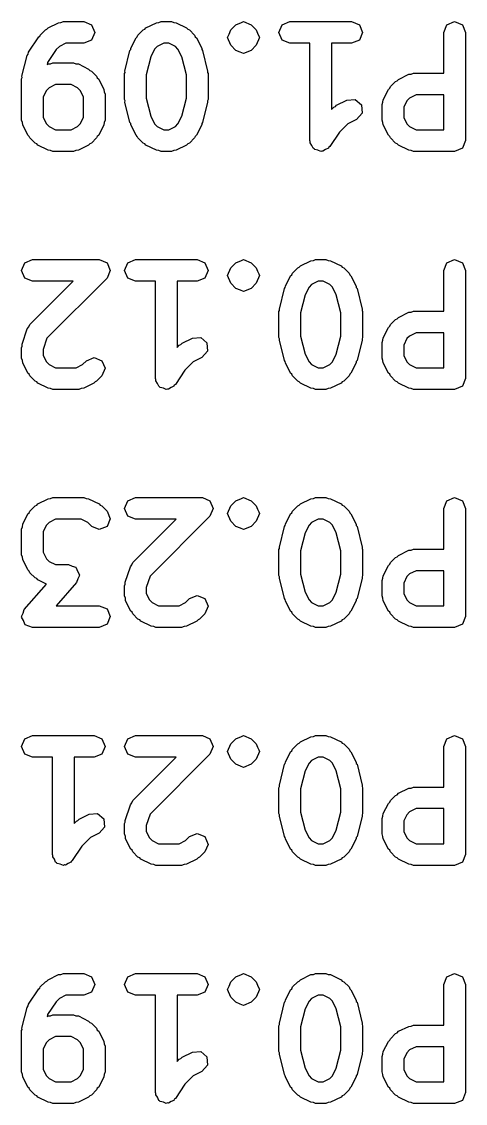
# Model space of a CAD drawing. Extents: x 120 to 170.1, y -126.3 to -91.1.
# Drawn here: x 152.215 to 154.267, y -102.232 to -97.233 of the extents above; entities that cross this region are included whole.
import ezdxf

# ---------------------------------------------------------------- set-up
doc = ezdxf.new("R2010")
doc.units = 0
doc.layers.add('BLACK', color=7, linetype='CONTINUOUS')

msp = doc.modelspace()

# ---------------------------------------------------------------- linework, layer by layer
at = {"layer": 'BLACK', "linetype": 'CONTINUOUS'}
for p, q in [((152.338, -97.2617), (152.385, -97.2378)), ((152.385, -97.2378), (152.397, -97.237)), ((152.397, -97.237), (152.408, -97.2326)), ((152.408, -97.2326), (152.503, -97.2326)), ((152.503, -97.2326), (152.538, -97.2472)), ((152.79, -97.2617), (152.838, -97.2378)), ((152.838, -97.2378), (152.849, -97.237)), ((152.849, -97.237), (152.86, -97.2326)), ((152.86, -97.2326), (152.908, -97.2326)), ((152.908, -97.2326), (152.919, -97.237)), ((152.919, -97.237), (152.93, -97.2378)), ((152.93, -97.2378), (152.978, -97.2617)), ((153.206, -97.2472), (153.231, -97.2369)), ((153.231, -97.2369), (153.241, -97.2326)), ((153.241, -97.2326), (153.241, -97.2326)), ((153.241, -97.2326), (153.277, -97.2472)), ((153.42, -97.2472), (153.455, -97.2326)), ((153.455, -97.2326), (153.741, -97.2326)), ((153.741, -97.2326), (153.777, -97.2472)), ((154.182, -97.2472), (154.217, -97.2326)), ((154.217, -97.2326), (154.253, -97.2472)), ((152.301, -97.2948), (152.325, -97.271)), ((152.325, -97.271), (152.332, -97.2679)), ((152.332, -97.2679), (152.338, -97.2617)), ((152.538, -97.2472), (152.553, -97.2826)), ((152.553, -97.2826), (152.538, -97.3179)), ((152.753, -97.2948), (152.777, -97.271)), ((152.777, -97.271), (152.785, -97.2679)), ((152.785, -97.2679), (152.79, -97.2617)), ((152.978, -97.2617), (152.983, -97.2679)), ((152.983, -97.2679), (152.991, -97.271)), ((152.991, -97.271), (153.015, -97.2948)), ((153.174, -97.2906), (153.182, -97.271)), ((153.182, -97.271), (153.206, -97.2472)), ((153.182, -97.271), (153.182, -97.271)), ((153.206, -97.2472), (153.206, -97.2472)), ((153.206, -97.2472), (153.206, -97.2472)), ((153.277, -97.2472), (153.3, -97.271)), ((153.3, -97.271), (153.306, -97.2855)), ((153.306, -97.2855), (153.313, -97.3024)), ((153.405, -97.2826), (153.42, -97.2472)), ((153.42, -97.3179), (153.405, -97.2826)), ((153.777, -97.2472), (153.791, -97.2826)), ((153.791, -97.2826), (153.777, -97.3179)), ((154.167, -97.2826), (154.182, -97.2472)), ((154.167, -97.4707), (154.167, -97.2826)), ((154.253, -97.2472), (154.267, -97.2826)), ((154.267, -97.2826), (154.267, -97.7826)), ((152.247, -97.3739), (152.295, -97.3024)), ((152.295, -97.3024), (152.299, -97.2996)), ((152.299, -97.2996), (152.301, -97.2948)), ((152.42, -97.3326), (152.39, -97.3475)), ((152.503, -97.3326), (152.42, -97.3326)), ((152.538, -97.3179), (152.503, -97.3326)), ((152.72, -97.3554), (152.744, -97.3078)), ((152.744, -97.3078), (152.75, -97.3024)), ((152.75, -97.3024), (152.753, -97.2948)), ((152.872, -97.3326), (152.842, -97.3475)), ((152.896, -97.3326), (152.872, -97.3326)), ((152.926, -97.3475), (152.896, -97.3326)), ((153.015, -97.2948), (153.018, -97.3024)), ((153.018, -97.3024), (153.024, -97.3078)), ((153.024, -97.3078), (153.048, -97.3554)), ((153.167, -97.3064), (153.169, -97.3024)), ((153.182, -97.3417), (153.167, -97.3064)), ((153.169, -97.3024), (153.174, -97.2906)), ((153.315, -97.3064), (153.3, -97.3417)), ((153.313, -97.3024), (153.315, -97.3064)), ((153.455, -97.3326), (153.42, -97.3179)), ((153.548, -97.3326), (153.455, -97.3326)), ((153.548, -97.7826), (153.548, -97.3326)), ((153.741, -97.3326), (153.648, -97.3326)), ((153.648, -97.3326), (153.648, -97.638)), ((153.777, -97.3179), (153.741, -97.3326)), ((152.24, -97.3895), (152.245, -97.3825)), ((152.245, -97.3825), (152.247, -97.3739)), ((152.375, -97.362), (152.335, -97.4221)), ((152.39, -97.3475), (152.375, -97.362)), ((152.693, -97.4609), (152.716, -97.3657)), ((152.716, -97.3657), (152.72, -97.3611)), ((152.72, -97.3611), (152.72, -97.3554)), ((152.83, -97.3598), (152.812, -97.3953)), ((152.842, -97.3475), (152.83, -97.3598)), ((152.938, -97.3598), (152.926, -97.3475)), ((152.956, -97.3953), (152.938, -97.3598)), ((153.048, -97.3554), (153.048, -97.3611)), ((153.048, -97.3611), (153.052, -97.3657)), ((153.052, -97.3657), (153.075, -97.4609)), ((153.206, -97.3655), (153.182, -97.3417)), ((153.226, -97.3739), (153.206, -97.3655)), ((153.241, -97.3802), (153.226, -97.3739)), ((153.277, -97.3655), (153.241, -97.3802)), ((153.241, -97.3802), (153.241, -97.3802)), ((153.241, -97.3802), (153.241, -97.3802)), ((153.3, -97.3417), (153.277, -97.3655)), ((153.277, -97.3655), (153.277, -97.3655)), ((153.3, -97.3417), (153.3, -97.3417)), ((152.216, -97.4847), (152.24, -97.3895)), ((152.335, -97.4221), (152.333, -97.4307)), ((152.333, -97.4307), (152.338, -97.4283)), ((152.338, -97.4283), (152.349, -97.4275)), ((152.349, -97.4275), (152.36, -97.423)), ((152.36, -97.423), (152.455, -97.423)), ((152.455, -97.423), (152.466, -97.4275)), ((152.466, -97.4275), (152.478, -97.4283)), ((152.478, -97.4283), (152.525, -97.4521)), ((152.812, -97.3953), (152.791, -97.4792)), ((152.977, -97.4792), (152.956, -97.3953)), ((152.217, -97.491), (152.216, -97.4847)), ((152.525, -97.4521), (152.531, -97.4583)), ((152.531, -97.4583), (152.538, -97.4615)), ((152.538, -97.4615), (152.562, -97.4853)), ((152.562, -97.4853), (152.565, -97.4929)), ((152.691, -97.473), (152.694, -97.4672)), ((152.691, -97.5921), (152.691, -97.473)), ((152.694, -97.4672), (152.693, -97.4609)), ((152.791, -97.4792), (152.791, -97.5859)), ((152.977, -97.5859), (152.977, -97.4792)), ((153.075, -97.4609), (153.074, -97.4672)), ((153.074, -97.4672), (153.077, -97.473)), ((153.077, -97.473), (153.077, -97.5921)), ((153.957, -97.4997), (154.005, -97.4759)), ((154.005, -97.4759), (154.016, -97.4751)), ((154.016, -97.4751), (154.027, -97.4707)), ((154.027, -97.4707), (154.167, -97.4707)), ((152.215, -97.4968), (152.217, -97.491)), ((152.215, -97.6873), (152.215, -97.4968)), ((152.342, -97.5379), (152.33, -97.5503)), ((152.372, -97.523), (152.342, -97.5379)), ((152.444, -97.523), (152.372, -97.523)), ((152.473, -97.5379), (152.444, -97.523)), ((152.486, -97.5503), (152.473, -97.5379)), ((152.565, -97.4929), (152.572, -97.4983)), ((152.572, -97.4983), (152.595, -97.5459)), ((153.917, -97.5405), (153.92, -97.5329)), ((153.92, -97.5329), (153.944, -97.5091)), ((153.944, -97.5091), (153.951, -97.506)), ((153.951, -97.506), (153.957, -97.4997)), ((152.33, -97.5503), (152.315, -97.5801)), ((152.315, -97.5801), (152.315, -97.6755)), ((152.501, -97.5801), (152.486, -97.5503)), ((152.501, -97.6755), (152.501, -97.5801)), ((152.595, -97.5459), (152.596, -97.5575)), ((152.596, -97.5575), (152.601, -97.5683)), ((152.601, -97.5683), (152.601, -97.6873)), ((152.791, -97.5859), (152.812, -97.6699)), ((152.956, -97.6699), (152.977, -97.5859)), ((153.887, -97.5935), (153.911, -97.5459)), ((153.911, -97.5459), (153.917, -97.5405)), ((154.009, -97.5856), (153.997, -97.5979)), ((154.039, -97.5707), (154.009, -97.5856)), ((154.167, -97.5707), (154.039, -97.5707)), ((154.167, -97.7326), (154.167, -97.5707)), ((152.694, -97.5979), (152.691, -97.5921)), ((152.693, -97.6042), (152.694, -97.5979)), ((152.716, -97.6995), (152.693, -97.6042)), ((153.075, -97.6042), (153.052, -97.6995)), ((153.077, -97.5921), (153.074, -97.5979)), ((153.074, -97.5979), (153.075, -97.6042)), ((153.648, -97.638), (153.658, -97.6282)), ((153.658, -97.6282), (153.666, -97.625)), ((153.666, -97.625), (153.671, -97.6188)), ((153.671, -97.6188), (153.719, -97.595)), ((153.719, -97.595), (153.757, -97.5923)), ((153.757, -97.5923), (153.786, -97.6173)), ((153.786, -97.6173), (153.789, -97.6555)), ((153.882, -97.6159), (153.886, -97.6051)), ((153.882, -97.6873), (153.882, -97.6159)), ((153.886, -97.6051), (153.887, -97.5935)), ((153.997, -97.5979), (153.982, -97.6277)), ((153.982, -97.6277), (153.982, -97.6755)), ((152.219, -97.6981), (152.215, -97.6873)), ((152.315, -97.6755), (152.33, -97.7053)), ((152.486, -97.7053), (152.501, -97.6755)), ((152.601, -97.6873), (152.596, -97.6981)), ((152.812, -97.6699), (152.83, -97.7053)), ((152.938, -97.7053), (152.956, -97.6699)), ((153.764, -97.6844), (153.723, -97.7046)), ((153.789, -97.6555), (153.764, -97.6844)), ((153.886, -97.6981), (153.882, -97.6873)), ((153.982, -97.6755), (153.997, -97.7053)), ((152.22, -97.7097), (152.219, -97.6981)), ((152.244, -97.7573), (152.22, -97.7097)), ((152.33, -97.7053), (152.342, -97.7177)), ((152.342, -97.7177), (152.372, -97.7326)), ((152.372, -97.7326), (152.444, -97.7326)), ((152.444, -97.7326), (152.473, -97.7177)), ((152.473, -97.7177), (152.486, -97.7053)), ((152.595, -97.7097), (152.572, -97.7573)), ((152.596, -97.6981), (152.595, -97.7097)), ((152.72, -97.704), (152.716, -97.6995)), ((152.72, -97.7097), (152.72, -97.704)), ((152.744, -97.7573), (152.72, -97.7097)), ((152.83, -97.7053), (152.842, -97.7177)), ((152.842, -97.7177), (152.872, -97.7326)), ((152.872, -97.7326), (152.896, -97.7326)), ((152.896, -97.7326), (152.926, -97.7177)), ((152.926, -97.7177), (152.938, -97.7053)), ((153.048, -97.7097), (153.024, -97.7573)), ((153.052, -97.6995), (153.048, -97.704)), ((153.048, -97.704), (153.048, -97.7097)), ((153.723, -97.7046), (153.685, -97.743)), ((153.887, -97.7097), (153.886, -97.6981)), ((153.911, -97.7573), (153.887, -97.7097)), ((153.997, -97.7053), (154.009, -97.7177)), ((154.009, -97.7177), (154.039, -97.7326)), ((154.039, -97.7326), (154.167, -97.7326)), ((152.25, -97.7627), (152.244, -97.7573)), ((152.253, -97.7703), (152.25, -97.7627)), ((152.277, -97.7941), (152.253, -97.7703)), ((152.562, -97.7703), (152.538, -97.7941)), ((152.565, -97.7627), (152.562, -97.7703)), ((152.572, -97.7573), (152.565, -97.7627)), ((152.75, -97.7627), (152.744, -97.7573)), ((152.753, -97.7703), (152.75, -97.7627)), ((152.777, -97.7941), (152.753, -97.7703)), ((153.015, -97.7703), (152.991, -97.7941)), ((153.018, -97.7627), (153.015, -97.7703)), ((153.024, -97.7573), (153.018, -97.7627)), ((153.55, -97.7873), (153.548, -97.7826)), ((153.549, -97.7924), (153.55, -97.7873)), ((153.685, -97.743), (153.64, -97.8103)), ((153.917, -97.7627), (153.911, -97.7573)), ((153.92, -97.7703), (153.917, -97.7627)), ((153.944, -97.7941), (153.92, -97.7703)), ((154.267, -97.7826), (154.253, -97.8179)), ((152.285, -97.7973), (152.277, -97.7941)), ((152.29, -97.8035), (152.285, -97.7973)), ((152.338, -97.8273), (152.29, -97.8035)), ((152.349, -97.8281), (152.338, -97.8273)), ((152.36, -97.8326), (152.349, -97.8281)), ((152.455, -97.8326), (152.36, -97.8326)), ((152.466, -97.8281), (152.455, -97.8326)), ((152.478, -97.8273), (152.466, -97.8281)), ((152.525, -97.8035), (152.478, -97.8273)), ((152.531, -97.7973), (152.525, -97.8035)), ((152.538, -97.7941), (152.531, -97.7973)), ((152.785, -97.7973), (152.777, -97.7941)), ((152.79, -97.8035), (152.785, -97.7973)), ((152.838, -97.8273), (152.79, -97.8035)), ((152.849, -97.8281), (152.838, -97.8273)), ((152.86, -97.8326), (152.849, -97.8281)), ((152.908, -97.8326), (152.86, -97.8326)), ((152.919, -97.8281), (152.908, -97.8326)), ((152.93, -97.8273), (152.919, -97.8281)), ((152.978, -97.8035), (152.93, -97.8273)), ((152.983, -97.7973), (152.978, -97.8035)), ((152.991, -97.7941), (152.983, -97.7973)), ((153.557, -97.8045), (153.549, -97.7924)), ((153.563, -97.8179), (153.557, -97.8045)), ((153.568, -97.8199), (153.563, -97.8179)), ((153.571, -97.8242), (153.568, -97.8199)), ((153.585, -97.827), (153.571, -97.8242)), ((153.598, -97.8326), (153.585, -97.827)), ((153.603, -97.8306), (153.598, -97.8326)), ((153.608, -97.8316), (153.603, -97.8306)), ((153.62, -97.8235), (153.608, -97.8316)), ((153.634, -97.8179), (153.62, -97.8235)), ((153.636, -97.8132), (153.634, -97.8179)), ((153.64, -97.8103), (153.636, -97.8132)), ((153.951, -97.7973), (153.944, -97.7941)), ((153.957, -97.8035), (153.951, -97.7973)), ((154.005, -97.8273), (153.957, -97.8035)), ((154.016, -97.8281), (154.005, -97.8273)), ((154.027, -97.8326), (154.016, -97.8281)), ((154.217, -97.8326), (154.027, -97.8326)), ((154.253, -97.8179), (154.217, -97.8326)), ((152.23, -98.3471), (152.265, -98.3325)), ((152.265, -98.3325), (152.574, -98.3325)), ((152.574, -98.3325), (152.61, -98.3471)), ((152.706, -98.3471), (152.741, -98.3325)), ((152.741, -98.3325), (153.027, -98.3325)), ((153.027, -98.3325), (153.062, -98.3471)), ((153.206, -98.3471), (153.231, -98.3368)), ((153.231, -98.3368), (153.241, -98.3325)), ((153.241, -98.3325), (153.241, -98.3325)), ((153.241, -98.3325), (153.277, -98.3471)), ((153.505, -98.3616), (153.552, -98.3377)), ((153.552, -98.3377), (153.564, -98.3369)), ((153.564, -98.3369), (153.574, -98.3325)), ((153.574, -98.3325), (153.622, -98.3325)), ((153.622, -98.3325), (153.633, -98.3369)), ((153.633, -98.3369), (153.644, -98.3377)), ((153.644, -98.3377), (153.692, -98.3616)), ((154.182, -98.3471), (154.217, -98.3325)), ((154.217, -98.3325), (154.253, -98.3471)), ((152.215, -98.3825), (152.23, -98.3471)), ((152.23, -98.4178), (152.215, -98.3825)), ((152.61, -98.3471), (152.624, -98.3825)), ((152.624, -98.3825), (152.61, -98.4178)), ((152.691, -98.3825), (152.706, -98.3471)), ((152.706, -98.4178), (152.691, -98.3825)), ((153.062, -98.3471), (153.077, -98.3825)), ((153.077, -98.3825), (153.062, -98.4178)), ((153.167, -98.4063), (153.182, -98.3709)), ((153.182, -98.3709), (153.206, -98.3471)), ((153.182, -98.3709), (153.182, -98.3709)), ((153.206, -98.3471), (153.206, -98.3471)), ((153.206, -98.3471), (153.206, -98.3471)), ((153.277, -98.3471), (153.3, -98.3709)), ((153.3, -98.3709), (153.306, -98.3854)), ((153.306, -98.3854), (153.312, -98.3983)), ((153.468, -98.3947), (153.492, -98.3709)), ((153.492, -98.3709), (153.499, -98.3678)), ((153.499, -98.3678), (153.505, -98.3616)), ((153.692, -98.3616), (153.697, -98.3678)), ((153.697, -98.3678), (153.705, -98.3709)), ((153.705, -98.3709), (153.729, -98.3947)), ((154.167, -98.3825), (154.182, -98.3471)), ((154.167, -98.5706), (154.167, -98.3825)), ((154.253, -98.3471), (154.267, -98.3825)), ((154.267, -98.3825), (154.267, -98.8825)), ((152.265, -98.4325), (152.23, -98.4178)), ((152.253, -98.6328), (152.454, -98.4325)), ((152.454, -98.4325), (152.265, -98.4325)), ((152.61, -98.4178), (152.332, -98.6952)), ((152.741, -98.4325), (152.706, -98.4178)), ((152.834, -98.4325), (152.741, -98.4325)), ((152.834, -98.8825), (152.834, -98.4325)), ((153.027, -98.4325), (152.934, -98.4325)), ((152.934, -98.4325), (152.934, -98.7379)), ((153.062, -98.4178), (153.027, -98.4325)), ((153.182, -98.4416), (153.167, -98.4063)), ((153.315, -98.4063), (153.3, -98.4416)), ((153.312, -98.3983), (153.315, -98.4063)), ((153.435, -98.4553), (153.458, -98.4077)), ((153.458, -98.4077), (153.465, -98.4023)), ((153.465, -98.4023), (153.468, -98.3947)), ((153.586, -98.4325), (153.556, -98.4474)), ((153.61, -98.4325), (153.586, -98.4325)), ((153.64, -98.4474), (153.61, -98.4325)), ((153.729, -98.3947), (153.732, -98.4023)), ((153.732, -98.4023), (153.738, -98.4077)), ((153.738, -98.4077), (153.762, -98.4553)), ((153.206, -98.4654), (153.182, -98.4416)), ((153.227, -98.474), (153.206, -98.4654)), ((153.241, -98.4801), (153.227, -98.474)), ((153.277, -98.4654), (153.241, -98.4801)), ((153.241, -98.4801), (153.241, -98.4801)), ((153.241, -98.4801), (153.241, -98.4801)), ((153.3, -98.4416), (153.277, -98.4654)), ((153.277, -98.4654), (153.277, -98.4654)), ((153.3, -98.4416), (153.3, -98.4416)), ((153.407, -98.5608), (153.431, -98.4656)), ((153.431, -98.4656), (153.434, -98.461)), ((153.434, -98.461), (153.435, -98.4553)), ((153.544, -98.4597), (153.526, -98.4952)), ((153.556, -98.4474), (153.544, -98.4597)), ((153.652, -98.4597), (153.64, -98.4474)), ((153.67, -98.4952), (153.652, -98.4597)), ((153.762, -98.4553), (153.762, -98.461)), ((153.762, -98.461), (153.766, -98.4656)), ((153.766, -98.4656), (153.79, -98.5608)), ((153.526, -98.4952), (153.505, -98.5791)), ((153.691, -98.5791), (153.67, -98.4952)), ((153.405, -98.5729), (153.408, -98.5671)), ((153.405, -98.692), (153.405, -98.5729)), ((153.408, -98.5671), (153.407, -98.5608)), ((153.505, -98.5791), (153.505, -98.6858)), ((153.691, -98.6858), (153.691, -98.5791)), ((153.79, -98.5608), (153.789, -98.5671)), ((153.789, -98.5671), (153.791, -98.5729)), ((153.791, -98.5729), (153.791, -98.692)), ((153.957, -98.5997), (154.005, -98.5758)), ((154.005, -98.5758), (154.016, -98.575)), ((154.016, -98.575), (154.027, -98.5706)), ((154.027, -98.5706), (154.167, -98.5706)), ((152.249, -98.6436), (152.253, -98.6328)), ((153.917, -98.6404), (153.92, -98.6328)), ((153.92, -98.6328), (153.944, -98.609)), ((153.944, -98.609), (153.951, -98.6059)), ((153.951, -98.6059), (153.957, -98.5997)), ((152.218, -98.7238), (152.241, -98.6524)), ((152.241, -98.6524), (152.249, -98.6436)), ((153.505, -98.6858), (153.526, -98.7698)), ((153.67, -98.7698), (153.691, -98.6858)), ((153.887, -98.6934), (153.911, -98.6458)), ((153.911, -98.6458), (153.917, -98.6404)), ((154.009, -98.6855), (153.997, -98.6978)), ((154.039, -98.6706), (154.009, -98.6855)), ((154.167, -98.6706), (154.039, -98.6706)), ((154.167, -98.8325), (154.167, -98.6706)), ((152.215, -98.7396), (152.218, -98.732)), ((152.218, -98.732), (152.218, -98.7238)), ((152.332, -98.6952), (152.315, -98.7477)), ((152.934, -98.7379), (152.944, -98.7281)), ((152.944, -98.7281), (152.951, -98.7249)), ((152.951, -98.7249), (152.957, -98.7187)), ((152.957, -98.7187), (153.005, -98.6949)), ((153.005, -98.6949), (153.043, -98.6922)), ((153.043, -98.6922), (153.072, -98.7173)), ((153.072, -98.7173), (153.074, -98.7554)), ((153.408, -98.6979), (153.405, -98.692)), ((153.407, -98.7041), (153.408, -98.6979)), ((153.431, -98.7994), (153.407, -98.7041)), ((153.79, -98.7041), (153.766, -98.7994)), ((153.791, -98.692), (153.789, -98.6979)), ((153.789, -98.6979), (153.79, -98.7041)), ((153.882, -98.7158), (153.886, -98.7051)), ((153.882, -98.7872), (153.882, -98.7158)), ((153.886, -98.7051), (153.887, -98.6934)), ((153.997, -98.6978), (153.982, -98.7276)), ((153.982, -98.7276), (153.982, -98.7754)), ((152.215, -98.7872), (152.215, -98.7396)), ((152.219, -98.798), (152.215, -98.7872)), ((152.315, -98.7477), (152.315, -98.7754)), ((152.315, -98.7754), (152.33, -98.8052)), ((152.515, -98.7995), (152.551, -98.7849)), ((152.551, -98.7849), (152.586, -98.7995)), ((153.049, -98.7843), (153.009, -98.8045)), ((153.074, -98.7554), (153.049, -98.7843)), ((153.526, -98.7698), (153.544, -98.8052)), ((153.652, -98.8052), (153.67, -98.7698)), ((153.886, -98.798), (153.882, -98.7872)), ((153.982, -98.7754), (153.997, -98.8052)), ((152.22, -98.8096), (152.219, -98.798)), ((152.244, -98.8572), (152.22, -98.8096)), ((152.33, -98.8052), (152.342, -98.8176)), ((152.342, -98.8176), (152.372, -98.8325)), ((152.372, -98.8325), (152.467, -98.8325)), ((152.467, -98.8325), (152.497, -98.8176)), ((152.497, -98.8176), (152.515, -98.7995)), ((152.586, -98.7995), (152.601, -98.8349)), ((152.601, -98.8349), (152.586, -98.8702)), ((153.009, -98.8045), (152.97, -98.8429)), ((153.434, -98.8039), (153.431, -98.7994)), ((153.435, -98.8096), (153.434, -98.8039)), ((153.458, -98.8572), (153.435, -98.8096)), ((153.544, -98.8052), (153.556, -98.8176)), ((153.556, -98.8176), (153.586, -98.8325)), ((153.586, -98.8325), (153.61, -98.8325)), ((153.61, -98.8325), (153.64, -98.8176)), ((153.64, -98.8176), (153.652, -98.8052)), ((153.762, -98.8096), (153.738, -98.8572)), ((153.766, -98.7994), (153.762, -98.8039)), ((153.762, -98.8039), (153.762, -98.8096)), ((153.887, -98.8096), (153.886, -98.798)), ((153.911, -98.8572), (153.887, -98.8096)), ((153.997, -98.8052), (154.009, -98.8176)), ((154.009, -98.8176), (154.039, -98.8325)), ((154.039, -98.8325), (154.167, -98.8325)), ((152.25, -98.8626), (152.244, -98.8572)), ((152.253, -98.8702), (152.25, -98.8626)), ((152.277, -98.894), (152.253, -98.8702)), ((152.586, -98.8702), (152.562, -98.894)), ((152.836, -98.8872), (152.834, -98.8825)), ((152.835, -98.8923), (152.836, -98.8872)), ((152.97, -98.8429), (152.926, -98.9102)), ((153.465, -98.8626), (153.458, -98.8572)), ((153.468, -98.8702), (153.465, -98.8626)), ((153.492, -98.894), (153.468, -98.8702)), ((153.729, -98.8702), (153.705, -98.894)), ((153.732, -98.8626), (153.729, -98.8702)), ((153.738, -98.8572), (153.732, -98.8626)), ((153.917, -98.8626), (153.911, -98.8572)), ((153.92, -98.8702), (153.917, -98.8626)), ((153.944, -98.894), (153.92, -98.8702)), ((154.267, -98.8825), (154.253, -98.9178)), ((152.285, -98.8972), (152.277, -98.894)), ((152.29, -98.9034), (152.285, -98.8972)), ((152.338, -98.9272), (152.29, -98.9034)), ((152.349, -98.928), (152.338, -98.9272)), ((152.36, -98.9325), (152.349, -98.928)), ((152.479, -98.9325), (152.36, -98.9325)), ((152.49, -98.928), (152.479, -98.9325)), ((152.502, -98.9272), (152.49, -98.928)), ((152.549, -98.9034), (152.502, -98.9272)), ((152.555, -98.8972), (152.549, -98.9034)), ((152.562, -98.894), (152.555, -98.8972)), ((152.843, -98.9044), (152.835, -98.8923)), ((152.849, -98.9178), (152.843, -98.9044)), ((152.853, -98.9198), (152.849, -98.9178)), ((152.856, -98.9241), (152.853, -98.9198)), ((152.871, -98.9269), (152.856, -98.9241)), ((152.884, -98.9325), (152.871, -98.9269)), ((152.889, -98.9305), (152.884, -98.9325)), ((152.894, -98.9315), (152.889, -98.9305)), ((152.906, -98.9234), (152.894, -98.9315)), ((152.919, -98.9178), (152.906, -98.9234)), ((152.921, -98.9131), (152.919, -98.9178)), ((152.926, -98.9102), (152.921, -98.9131)), ((153.499, -98.8972), (153.492, -98.894)), ((153.505, -98.9034), (153.499, -98.8972)), ((153.552, -98.9272), (153.505, -98.9034)), ((153.564, -98.928), (153.552, -98.9272)), ((153.574, -98.9325), (153.564, -98.928)), ((153.622, -98.9325), (153.574, -98.9325)), ((153.633, -98.928), (153.622, -98.9325)), ((153.644, -98.9272), (153.633, -98.928)), ((153.692, -98.9034), (153.644, -98.9272)), ((153.697, -98.8972), (153.692, -98.9034)), ((153.705, -98.894), (153.697, -98.8972)), ((153.951, -98.8972), (153.944, -98.894)), ((153.957, -98.9034), (153.951, -98.8972)), ((154.005, -98.9272), (153.957, -98.9034)), ((154.016, -98.928), (154.005, -98.9272)), ((154.027, -98.9325), (154.016, -98.928)), ((154.217, -98.9325), (154.027, -98.9325)), ((154.253, -98.9178), (154.217, -98.9325)), ((152.29, -99.4615), (152.338, -99.4377)), ((152.338, -99.4377), (152.349, -99.4368)), ((152.349, -99.4368), (152.36, -99.4324)), ((152.36, -99.4324), (152.503, -99.4324)), ((152.503, -99.4324), (152.514, -99.4368)), ((152.514, -99.4368), (152.525, -99.4377)), ((152.525, -99.4377), (152.573, -99.4615)), ((152.706, -99.447), (152.741, -99.4324)), ((152.741, -99.4324), (153.051, -99.4324)), ((153.051, -99.4324), (153.086, -99.447)), ((153.206, -99.447), (153.231, -99.4367)), ((153.231, -99.4367), (153.241, -99.4324)), ((153.241, -99.4324), (153.241, -99.4324)), ((153.241, -99.4324), (153.277, -99.447)), ((153.505, -99.4615), (153.552, -99.4377)), ((153.552, -99.4377), (153.564, -99.4368)), ((153.564, -99.4368), (153.574, -99.4324)), ((153.574, -99.4324), (153.622, -99.4324)), ((153.622, -99.4324), (153.633, -99.4368)), ((153.633, -99.4368), (153.644, -99.4377)), ((153.644, -99.4377), (153.692, -99.4615)), ((154.182, -99.447), (154.217, -99.4324)), ((154.217, -99.4324), (154.253, -99.447)), ((152.253, -99.4946), (152.277, -99.4708)), ((152.277, -99.4708), (152.285, -99.4677)), ((152.285, -99.4677), (152.29, -99.4615)), ((152.573, -99.4615), (152.578, -99.4677)), ((152.578, -99.4677), (152.586, -99.4708)), ((152.586, -99.4708), (152.61, -99.4946)), ((152.691, -99.4824), (152.706, -99.447)), ((152.706, -99.5177), (152.691, -99.4824)), ((153.086, -99.447), (153.101, -99.4824)), ((153.101, -99.4824), (153.086, -99.5177)), ((153.167, -99.5062), (153.182, -99.4708)), ((153.182, -99.4708), (153.206, -99.447)), ((153.182, -99.4708), (153.182, -99.4708)), ((153.206, -99.447), (153.206, -99.447)), ((153.206, -99.447), (153.206, -99.447)), ((153.277, -99.447), (153.3, -99.4708)), ((153.3, -99.4708), (153.306, -99.4853)), ((153.306, -99.4853), (153.312, -99.4982)), ((153.468, -99.4946), (153.492, -99.4708)), ((153.492, -99.4708), (153.499, -99.4677)), ((153.499, -99.4677), (153.505, -99.4615)), ((153.692, -99.4615), (153.697, -99.4677)), ((153.697, -99.4677), (153.705, -99.4708)), ((153.705, -99.4708), (153.729, -99.4946)), ((154.167, -99.4824), (154.182, -99.447)), ((154.167, -99.6705), (154.167, -99.4824)), ((154.253, -99.447), (154.267, -99.4824)), ((154.267, -99.4824), (154.267, -99.9824)), ((152.22, -99.5553), (152.244, -99.5076)), ((152.244, -99.5076), (152.25, -99.5022)), ((152.25, -99.5022), (152.253, -99.4946)), ((152.372, -99.5324), (152.342, -99.5473)), ((152.491, -99.5324), (152.372, -99.5324)), ((152.521, -99.5473), (152.491, -99.5324)), ((152.61, -99.4946), (152.624, -99.53)), ((152.624, -99.53), (152.61, -99.5653)), ((152.741, -99.5324), (152.706, -99.5177)), ((152.73, -99.7327), (152.93, -99.5324)), ((152.93, -99.5324), (152.741, -99.5324)), ((153.086, -99.5177), (152.809, -99.7951)), ((153.182, -99.5415), (153.167, -99.5062)), ((153.315, -99.5062), (153.3, -99.5415)), ((153.312, -99.4982), (153.315, -99.5062)), ((153.435, -99.5553), (153.458, -99.5076)), ((153.458, -99.5076), (153.465, -99.5022)), ((153.465, -99.5022), (153.468, -99.4946)), ((153.586, -99.5324), (153.556, -99.5473)), ((153.61, -99.5324), (153.586, -99.5324)), ((153.64, -99.5473), (153.61, -99.5324)), ((153.729, -99.4946), (153.732, -99.5022)), ((153.732, -99.5022), (153.738, -99.5076)), ((153.738, -99.5076), (153.762, -99.5553)), ((152.215, -99.5776), (152.219, -99.5669)), ((152.215, -99.6967), (152.215, -99.5776)), ((152.219, -99.5669), (152.22, -99.5553)), ((152.33, -99.5596), (152.315, -99.5894)), ((152.342, -99.5473), (152.33, -99.5596)), ((152.539, -99.5654), (152.521, -99.5473)), ((152.574, -99.58), (152.539, -99.5654)), ((152.61, -99.5653), (152.574, -99.58)), ((153.206, -99.5654), (153.182, -99.5415)), ((153.227, -99.5739), (153.206, -99.5654)), ((153.241, -99.58), (153.227, -99.5739)), ((153.277, -99.5653), (153.241, -99.58)), ((153.241, -99.58), (153.241, -99.58)), ((153.241, -99.58), (153.241, -99.58)), ((153.3, -99.5415), (153.277, -99.5653)), ((153.277, -99.5653), (153.277, -99.5653)), ((153.3, -99.5415), (153.3, -99.5415)), ((153.407, -99.6607), (153.431, -99.5655)), ((153.431, -99.5655), (153.434, -99.5609)), ((153.434, -99.5609), (153.435, -99.5553)), ((153.544, -99.5596), (153.526, -99.5951)), ((153.556, -99.5473), (153.544, -99.5596)), ((153.652, -99.5596), (153.64, -99.5473)), ((153.67, -99.5951), (153.652, -99.5596)), ((153.762, -99.5553), (153.762, -99.5609)), ((153.762, -99.5609), (153.766, -99.5655)), ((153.766, -99.5655), (153.79, -99.6607)), ((152.315, -99.5894), (152.315, -99.6849)), ((153.526, -99.5951), (153.505, -99.679)), ((153.691, -99.679), (153.67, -99.5951)), ((152.315, -99.6849), (152.33, -99.7147)), ((153.405, -99.6729), (153.408, -99.667)), ((153.405, -99.7919), (153.405, -99.6729)), ((153.408, -99.667), (153.407, -99.6607)), ((153.505, -99.679), (153.505, -99.7857)), ((153.691, -99.7857), (153.691, -99.679)), ((153.79, -99.6607), (153.789, -99.667)), ((153.789, -99.667), (153.791, -99.6729)), ((153.791, -99.6729), (153.791, -99.7919)), ((153.957, -99.6996), (154.005, -99.6757)), ((154.005, -99.6757), (154.016, -99.6749)), ((154.016, -99.6749), (154.027, -99.6705)), ((154.027, -99.6705), (154.167, -99.6705)), ((152.219, -99.7074), (152.215, -99.6967)), ((152.22, -99.719), (152.219, -99.7074)), ((152.244, -99.7666), (152.22, -99.719)), ((152.33, -99.7147), (152.342, -99.727)), ((152.342, -99.727), (152.372, -99.7419)), ((152.725, -99.7435), (152.73, -99.7327)), ((153.917, -99.7403), (153.92, -99.7327)), ((153.92, -99.7327), (153.944, -99.7089)), ((153.944, -99.7089), (153.951, -99.7058)), ((153.951, -99.7058), (153.957, -99.6996)), ((152.25, -99.772), (152.244, -99.7666)), ((152.253, -99.7796), (152.25, -99.772)), ((152.277, -99.8034), (152.253, -99.7796)), ((152.372, -99.7419), (152.432, -99.7419)), ((152.432, -99.7419), (152.448, -99.7486)), ((152.448, -99.7486), (152.465, -99.7543)), ((152.465, -99.7543), (152.465, -99.7559)), ((152.465, -99.7559), (152.467, -99.7565)), ((152.467, -99.7565), (152.474, -99.7728)), ((152.474, -99.7728), (152.482, -99.7886)), ((152.694, -99.8237), (152.718, -99.7523)), ((152.718, -99.7523), (152.725, -99.7435)), ((153.505, -99.7857), (153.526, -99.8697)), ((153.67, -99.8697), (153.691, -99.7857)), ((153.887, -99.7933), (153.911, -99.7457)), ((153.911, -99.7457), (153.917, -99.7403)), ((154.009, -99.7854), (153.997, -99.7977)), ((154.039, -99.7705), (154.009, -99.7854)), ((154.167, -99.7705), (154.039, -99.7705)), ((154.167, -99.9324), (154.167, -99.7705)), ((152.227, -99.9495), (152.33, -99.8325)), ((152.285, -99.8066), (152.277, -99.8034)), ((152.29, -99.8128), (152.285, -99.8066)), ((152.33, -99.8325), (152.29, -99.8128)), ((152.469, -99.8248), (152.375, -99.9324)), ((152.475, -99.8082), (152.469, -99.8248)), ((152.482, -99.7919), (152.475, -99.8082)), ((152.482, -99.7886), (152.481, -99.7903)), ((152.481, -99.7903), (152.482, -99.7919)), ((152.691, -99.8395), (152.694, -99.8319)), ((152.694, -99.8319), (152.694, -99.8237)), ((152.809, -99.7951), (152.791, -99.8476)), ((153.408, -99.7978), (153.405, -99.7919)), ((153.407, -99.804), (153.408, -99.7978)), ((153.431, -99.8993), (153.407, -99.804)), ((153.79, -99.804), (153.766, -99.8993)), ((153.791, -99.7919), (153.789, -99.7978)), ((153.789, -99.7978), (153.79, -99.804)), ((153.882, -99.8157), (153.886, -99.805)), ((153.882, -99.8871), (153.882, -99.8157)), ((153.886, -99.805), (153.887, -99.7933)), ((153.997, -99.7977), (153.982, -99.8275)), ((153.982, -99.8275), (153.982, -99.8753)), ((152.691, -99.8871), (152.691, -99.8395)), ((152.696, -99.8979), (152.691, -99.8871)), ((152.791, -99.8476), (152.791, -99.8753)), ((152.791, -99.8753), (152.806, -99.9051)), ((152.992, -99.8994), (153.027, -99.8848)), ((153.027, -99.8848), (153.062, -99.8994)), ((153.526, -99.8697), (153.544, -99.9051)), ((153.652, -99.9051), (153.67, -99.8697)), ((153.886, -99.8979), (153.882, -99.8871)), ((153.982, -99.8753), (153.997, -99.9051)), ((152.375, -99.9324), (152.574, -99.9324)), ((152.574, -99.9324), (152.61, -99.947)), ((152.696, -99.9095), (152.696, -99.8979)), ((152.72, -99.9571), (152.696, -99.9095)), ((152.806, -99.9051), (152.818, -99.9175)), ((152.818, -99.9175), (152.848, -99.9324)), ((152.848, -99.9324), (152.944, -99.9324)), ((152.944, -99.9324), (152.973, -99.9175)), ((152.973, -99.9175), (152.992, -99.8994)), ((153.062, -99.8994), (153.077, -99.9348)), ((153.077, -99.9348), (153.062, -99.9701)), ((153.434, -99.9038), (153.431, -99.8993)), ((153.435, -99.9095), (153.434, -99.9038)), ((153.458, -99.9571), (153.435, -99.9095)), ((153.544, -99.9051), (153.556, -99.9175)), ((153.556, -99.9175), (153.586, -99.9324)), ((153.586, -99.9324), (153.61, -99.9324)), ((153.61, -99.9324), (153.64, -99.9175)), ((153.64, -99.9175), (153.652, -99.9051)), ((153.762, -99.9095), (153.738, -99.9571)), ((153.766, -99.8993), (153.762, -99.9038)), ((153.762, -99.9038), (153.762, -99.9095)), ((153.887, -99.9095), (153.886, -99.8979)), ((153.911, -99.9571), (153.887, -99.9095)), ((153.997, -99.9051), (154.009, -99.9175)), ((154.009, -99.9175), (154.039, -99.9324)), ((154.039, -99.9324), (154.167, -99.9324)), ((152.215, -99.9824), (152.222, -99.9661)), ((152.216, -99.984), (152.215, -99.9824)), ((152.215, -99.9857), (152.216, -99.984)), ((152.223, -100.001), (152.215, -99.9857)), ((152.222, -99.9661), (152.227, -99.9495)), ((152.61, -99.947), (152.624, -99.9824)), ((152.624, -99.9824), (152.61, -100.018)), ((152.726, -99.9625), (152.72, -99.9571)), ((152.73, -99.9701), (152.726, -99.9625)), ((152.753, -99.9939), (152.73, -99.9701)), ((153.062, -99.9701), (153.038, -99.9939)), ((153.465, -99.9625), (153.458, -99.9571)), ((153.468, -99.9701), (153.465, -99.9625)), ((153.492, -99.9939), (153.468, -99.9701)), ((153.729, -99.9701), (153.705, -99.9939)), ((153.732, -99.9625), (153.729, -99.9701)), ((153.738, -99.9571), (153.732, -99.9625)), ((153.917, -99.9625), (153.911, -99.9571)), ((153.92, -99.9701), (153.917, -99.9625)), ((153.944, -99.9939), (153.92, -99.9701)), ((154.267, -99.9824), (154.253, -100.018)), ((152.23, -100.018), (152.223, -100.001)), ((152.231, -100.018), (152.23, -100.018)), ((152.232, -100.02), (152.231, -100.018)), ((152.249, -100.026), (152.232, -100.02)), ((152.265, -100.032), (152.249, -100.026)), ((152.574, -100.032), (152.265, -100.032)), ((152.61, -100.018), (152.574, -100.032)), ((152.761, -99.9971), (152.753, -99.9939)), ((152.766, -100.003), (152.761, -99.9971)), ((152.814, -100.027), (152.766, -100.003)), ((152.826, -100.028), (152.814, -100.027)), ((152.836, -100.032), (152.826, -100.028)), ((152.955, -100.032), (152.836, -100.032)), ((152.966, -100.028), (152.955, -100.032)), ((152.978, -100.027), (152.966, -100.028)), ((153.025, -100.003), (152.978, -100.027)), ((153.031, -99.9971), (153.025, -100.003)), ((153.038, -99.9939), (153.031, -99.9971)), ((153.499, -99.9971), (153.492, -99.9939)), ((153.505, -100.003), (153.499, -99.9971)), ((153.552, -100.027), (153.505, -100.003)), ((153.564, -100.028), (153.552, -100.027)), ((153.574, -100.032), (153.564, -100.028)), ((153.622, -100.032), (153.574, -100.032)), ((153.633, -100.028), (153.622, -100.032)), ((153.644, -100.027), (153.633, -100.028)), ((153.692, -100.003), (153.644, -100.027)), ((153.697, -99.9971), (153.692, -100.003)), ((153.705, -99.9939), (153.697, -99.9971)), ((153.951, -99.9971), (153.944, -99.9939)), ((153.957, -100.003), (153.951, -99.9971)), ((154.005, -100.027), (153.957, -100.003)), ((154.016, -100.028), (154.005, -100.027)), ((154.027, -100.032), (154.016, -100.028)), ((154.217, -100.032), (154.027, -100.032)), ((154.253, -100.018), (154.217, -100.032)), ((152.23, -100.547), (152.265, -100.532)), ((152.265, -100.532), (152.551, -100.532)), ((152.551, -100.532), (152.586, -100.547)), ((152.706, -100.547), (152.741, -100.532)), ((152.741, -100.532), (153.051, -100.532)), ((153.051, -100.532), (153.086, -100.547)), ((153.206, -100.547), (153.231, -100.537)), ((153.231, -100.537), (153.241, -100.532)), ((153.241, -100.532), (153.241, -100.532)), ((153.241, -100.532), (153.277, -100.547)), ((153.552, -100.538), (153.564, -100.537)), ((153.564, -100.537), (153.574, -100.532)), ((153.574, -100.532), (153.622, -100.532)), ((153.622, -100.532), (153.633, -100.537)), ((153.633, -100.537), (153.644, -100.538)), ((154.182, -100.547), (154.217, -100.532)), ((154.217, -100.532), (154.253, -100.547)), ((152.215, -100.582), (152.23, -100.547)), ((152.23, -100.618), (152.215, -100.582)), ((152.586, -100.547), (152.601, -100.582)), ((152.601, -100.582), (152.586, -100.618)), ((152.691, -100.582), (152.706, -100.547)), ((152.706, -100.618), (152.691, -100.582)), ((153.086, -100.547), (153.101, -100.582)), ((153.101, -100.582), (153.086, -100.618)), ((153.167, -100.606), (153.182, -100.571)), ((153.182, -100.571), (153.206, -100.547)), ((153.182, -100.571), (153.182, -100.571)), ((153.206, -100.547), (153.206, -100.547)), ((153.206, -100.547), (153.206, -100.547)), ((153.277, -100.547), (153.3, -100.571)), ((153.3, -100.571), (153.306, -100.585)), ((153.306, -100.585), (153.312, -100.598)), ((153.468, -100.595), (153.492, -100.571)), ((153.492, -100.571), (153.499, -100.568)), ((153.499, -100.568), (153.505, -100.561)), ((153.505, -100.561), (153.552, -100.538)), ((153.644, -100.538), (153.692, -100.561)), ((153.692, -100.561), (153.697, -100.568)), ((153.697, -100.568), (153.705, -100.571)), ((153.705, -100.571), (153.729, -100.595)), ((154.167, -100.582), (154.182, -100.547)), ((154.167, -100.77), (154.167, -100.582)), ((154.253, -100.547), (154.267, -100.582)), ((154.267, -100.582), (154.267, -101.082)), ((152.265, -100.632), (152.23, -100.618)), ((152.358, -100.632), (152.265, -100.632)), ((152.358, -101.082), (152.358, -100.632)), ((152.551, -100.632), (152.458, -100.632)), ((152.458, -100.632), (152.458, -100.938)), ((152.586, -100.618), (152.551, -100.632)), ((152.741, -100.632), (152.706, -100.618)), ((152.73, -100.833), (152.93, -100.632)), ((152.93, -100.632), (152.741, -100.632)), ((153.086, -100.618), (152.809, -100.895)), ((153.182, -100.641), (153.167, -100.606)), ((153.315, -100.606), (153.3, -100.641)), ((153.312, -100.598), (153.315, -100.606)), ((153.435, -100.655), (153.458, -100.608)), ((153.458, -100.608), (153.465, -100.602)), ((153.465, -100.602), (153.468, -100.595)), ((153.586, -100.632), (153.556, -100.647)), ((153.61, -100.632), (153.586, -100.632)), ((153.64, -100.647), (153.61, -100.632)), ((153.729, -100.595), (153.732, -100.602)), ((153.732, -100.602), (153.738, -100.608)), ((153.738, -100.608), (153.762, -100.655)), ((153.206, -100.665), (153.182, -100.641)), ((153.227, -100.674), (153.206, -100.665)), ((153.241, -100.68), (153.227, -100.674)), ((153.277, -100.665), (153.241, -100.68)), ((153.241, -100.68), (153.241, -100.68)), ((153.241, -100.68), (153.241, -100.68)), ((153.3, -100.641), (153.277, -100.665)), ((153.277, -100.665), (153.277, -100.665)), ((153.3, -100.641), (153.3, -100.641)), ((153.407, -100.761), (153.431, -100.665)), ((153.431, -100.665), (153.434, -100.661)), ((153.434, -100.661), (153.435, -100.655)), ((153.544, -100.66), (153.526, -100.695)), ((153.556, -100.647), (153.544, -100.66)), ((153.652, -100.66), (153.64, -100.647)), ((153.67, -100.695), (153.652, -100.66)), ((153.762, -100.655), (153.762, -100.661)), ((153.762, -100.661), (153.766, -100.665)), ((153.766, -100.665), (153.79, -100.761)), ((153.526, -100.695), (153.505, -100.779)), ((153.691, -100.779), (153.67, -100.695)), ((153.405, -100.773), (153.408, -100.767)), ((153.405, -100.892), (153.405, -100.773)), ((153.408, -100.767), (153.407, -100.761)), ((153.505, -100.779), (153.505, -100.886)), ((153.691, -100.886), (153.691, -100.779)), ((153.79, -100.761), (153.789, -100.767)), ((153.789, -100.767), (153.791, -100.773)), ((153.791, -100.773), (153.791, -100.892)), ((153.957, -100.799), (154.005, -100.776)), ((154.005, -100.776), (154.016, -100.775)), ((154.016, -100.775), (154.027, -100.77)), ((154.027, -100.77), (154.167, -100.77)), ((152.725, -100.843), (152.73, -100.833)), ((153.917, -100.84), (153.92, -100.833)), ((153.92, -100.833), (153.944, -100.809)), ((153.944, -100.809), (153.951, -100.806)), ((153.951, -100.806), (153.957, -100.799)), ((152.694, -100.924), (152.718, -100.852)), ((152.718, -100.852), (152.725, -100.843)), ((153.505, -100.886), (153.526, -100.97)), ((153.67, -100.97), (153.691, -100.886)), ((153.887, -100.893), (153.911, -100.846)), ((153.911, -100.846), (153.917, -100.84)), ((154.009, -100.885), (153.997, -100.898)), ((154.039, -100.87), (154.009, -100.885)), ((154.167, -100.87), (154.039, -100.87)), ((154.167, -101.032), (154.167, -100.87)), ((152.458, -100.938), (152.468, -100.928)), ((152.468, -100.928), (152.475, -100.925)), ((152.475, -100.925), (152.481, -100.919)), ((152.481, -100.919), (152.528, -100.895)), ((152.528, -100.895), (152.566, -100.892)), ((152.566, -100.892), (152.595, -100.917)), ((152.595, -100.917), (152.598, -100.955)), ((152.691, -100.939), (152.694, -100.932)), ((152.694, -100.932), (152.694, -100.924)), ((152.809, -100.895), (152.791, -100.948)), ((153.408, -100.898), (153.405, -100.892)), ((153.407, -100.904), (153.408, -100.898)), ((153.431, -100.999), (153.407, -100.904)), ((153.79, -100.904), (153.766, -100.999)), ((153.791, -100.892), (153.789, -100.898)), ((153.789, -100.898), (153.79, -100.904)), ((153.882, -100.916), (153.886, -100.905)), ((153.882, -100.987), (153.882, -100.916)), ((153.886, -100.905), (153.887, -100.893)), ((153.997, -100.898), (153.982, -100.927)), ((153.982, -100.927), (153.982, -100.975)), ((152.573, -100.984), (152.533, -101.004)), ((152.598, -100.955), (152.573, -100.984)), ((152.691, -100.987), (152.691, -100.939)), ((152.696, -100.998), (152.691, -100.987)), ((152.791, -100.948), (152.791, -100.975)), ((152.791, -100.975), (152.806, -101.005)), ((152.992, -100.999), (153.027, -100.985)), ((153.027, -100.985), (153.062, -100.999)), ((153.526, -100.97), (153.544, -101.005)), ((153.652, -101.005), (153.67, -100.97)), ((153.886, -100.998), (153.882, -100.987)), ((153.982, -100.975), (153.997, -101.005)), ((152.533, -101.004), (152.494, -101.043)), ((152.696, -101.009), (152.696, -100.998)), ((152.72, -101.057), (152.696, -101.009)), ((152.806, -101.005), (152.818, -101.017)), ((152.818, -101.017), (152.848, -101.032)), ((152.848, -101.032), (152.944, -101.032)), ((152.944, -101.032), (152.973, -101.017)), ((152.973, -101.017), (152.992, -100.999)), ((153.062, -100.999), (153.077, -101.035)), ((153.077, -101.035), (153.062, -101.07)), ((153.434, -101.004), (153.431, -100.999)), ((153.435, -101.009), (153.434, -101.004)), ((153.458, -101.057), (153.435, -101.009)), ((153.544, -101.005), (153.556, -101.017)), ((153.556, -101.017), (153.586, -101.032)), ((153.586, -101.032), (153.61, -101.032)), ((153.61, -101.032), (153.64, -101.017)), ((153.64, -101.017), (153.652, -101.005)), ((153.762, -101.009), (153.738, -101.057)), ((153.766, -100.999), (153.762, -101.004)), ((153.762, -101.004), (153.762, -101.009)), ((153.887, -101.009), (153.886, -100.998)), ((153.911, -101.057), (153.887, -101.009)), ((153.997, -101.005), (154.009, -101.017)), ((154.009, -101.017), (154.039, -101.032)), ((154.039, -101.032), (154.167, -101.032)), ((152.36, -101.087), (152.358, -101.082)), ((152.359, -101.092), (152.36, -101.087)), ((152.494, -101.043), (152.449, -101.11)), ((152.726, -101.062), (152.72, -101.057)), ((152.73, -101.07), (152.726, -101.062)), ((152.753, -101.094), (152.73, -101.07)), ((153.062, -101.07), (153.038, -101.094)), ((153.465, -101.062), (153.458, -101.057)), ((153.468, -101.07), (153.465, -101.062)), ((153.492, -101.094), (153.468, -101.07)), ((153.729, -101.07), (153.705, -101.094)), ((153.732, -101.062), (153.729, -101.07)), ((153.738, -101.057), (153.732, -101.062)), ((153.917, -101.062), (153.911, -101.057)), ((153.92, -101.07), (153.917, -101.062)), ((153.944, -101.094), (153.92, -101.07)), ((154.267, -101.082), (154.253, -101.118)), ((152.367, -101.104), (152.359, -101.092)), ((152.372, -101.118), (152.367, -101.104)), ((152.377, -101.12), (152.372, -101.118)), ((152.38, -101.124), (152.377, -101.12)), ((152.394, -101.127), (152.38, -101.124)), ((152.408, -101.132), (152.394, -101.127)), ((152.413, -101.13), (152.408, -101.132)), ((152.418, -101.131), (152.413, -101.13)), ((152.43, -101.123), (152.418, -101.131)), ((152.443, -101.118), (152.43, -101.123)), ((152.445, -101.113), (152.443, -101.118)), ((152.449, -101.11), (152.445, -101.113)), ((152.761, -101.097), (152.753, -101.094)), ((152.766, -101.103), (152.761, -101.097)), ((152.814, -101.127), (152.766, -101.103)), ((152.826, -101.128), (152.814, -101.127)), ((152.836, -101.132), (152.826, -101.128)), ((152.955, -101.132), (152.836, -101.132)), ((152.966, -101.128), (152.955, -101.132)), ((152.978, -101.127), (152.966, -101.128)), ((153.025, -101.103), (152.978, -101.127)), ((153.031, -101.097), (153.025, -101.103)), ((153.038, -101.094), (153.031, -101.097)), ((153.499, -101.097), (153.492, -101.094)), ((153.505, -101.103), (153.499, -101.097)), ((153.552, -101.127), (153.505, -101.103)), ((153.564, -101.128), (153.552, -101.127)), ((153.574, -101.132), (153.564, -101.128)), ((153.622, -101.132), (153.574, -101.132)), ((153.633, -101.128), (153.622, -101.132)), ((153.644, -101.127), (153.633, -101.128)), ((153.692, -101.103), (153.644, -101.127)), ((153.697, -101.097), (153.692, -101.103)), ((153.705, -101.094), (153.697, -101.097)), ((153.951, -101.097), (153.944, -101.094)), ((153.957, -101.103), (153.951, -101.097)), ((154.005, -101.127), (153.957, -101.103)), ((154.016, -101.128), (154.005, -101.127)), ((154.027, -101.132), (154.016, -101.128)), ((154.217, -101.132), (154.027, -101.132)), ((154.253, -101.118), (154.217, -101.132)), ((152.338, -101.661), (152.385, -101.637)), ((152.385, -101.637), (152.397, -101.637)), ((152.397, -101.637), (152.408, -101.632)), ((152.408, -101.632), (152.503, -101.632)), ((152.503, -101.632), (152.538, -101.647)), ((152.706, -101.647), (152.741, -101.632)), ((152.741, -101.632), (153.027, -101.632)), ((153.027, -101.632), (153.062, -101.647)), ((153.206, -101.647), (153.231, -101.636)), ((153.231, -101.636), (153.241, -101.632)), ((153.241, -101.632), (153.241, -101.632)), ((153.241, -101.632), (153.277, -101.647)), ((153.505, -101.661), (153.552, -101.637)), ((153.552, -101.637), (153.564, -101.637)), ((153.564, -101.637), (153.574, -101.632)), ((153.574, -101.632), (153.622, -101.632)), ((153.622, -101.632), (153.633, -101.637)), ((153.633, -101.637), (153.644, -101.637)), ((153.644, -101.637), (153.692, -101.661)), ((154.182, -101.647), (154.217, -101.632)), ((154.217, -101.632), (154.253, -101.647)), ((152.301, -101.694), (152.325, -101.671)), ((152.325, -101.671), (152.332, -101.667)), ((152.332, -101.667), (152.338, -101.661)), ((152.538, -101.647), (152.553, -101.682)), ((152.553, -101.682), (152.538, -101.718)), ((152.691, -101.682), (152.706, -101.647)), ((152.706, -101.718), (152.691, -101.682)), ((153.062, -101.647), (153.077, -101.682)), ((153.077, -101.682), (153.062, -101.718)), ((153.174, -101.69), (153.182, -101.671)), ((153.182, -101.671), (153.206, -101.647)), ((153.182, -101.671), (153.182, -101.671)), ((153.206, -101.647), (153.206, -101.647)), ((153.206, -101.647), (153.206, -101.647)), ((153.277, -101.647), (153.3, -101.671)), ((153.3, -101.671), (153.306, -101.685)), ((153.306, -101.685), (153.313, -101.702)), ((153.468, -101.694), (153.492, -101.671)), ((153.492, -101.671), (153.499, -101.667)), ((153.499, -101.667), (153.505, -101.661)), ((153.692, -101.661), (153.697, -101.667)), ((153.697, -101.667), (153.705, -101.671)), ((153.705, -101.671), (153.729, -101.694)), ((154.167, -101.682), (154.182, -101.647)), ((154.167, -101.87), (154.167, -101.682)), ((154.253, -101.647), (154.267, -101.682)), ((154.267, -101.682), (154.267, -102.182)), ((152.247, -101.774), (152.295, -101.702)), ((152.295, -101.702), (152.299, -101.699)), ((152.299, -101.699), (152.301, -101.694)), ((152.42, -101.732), (152.39, -101.747)), ((152.503, -101.732), (152.42, -101.732)), ((152.538, -101.718), (152.503, -101.732)), ((152.741, -101.732), (152.706, -101.718)), ((152.834, -101.732), (152.741, -101.732)), ((152.834, -102.182), (152.834, -101.732)), ((153.027, -101.732), (152.934, -101.732)), ((152.934, -101.732), (152.934, -102.038)), ((153.062, -101.718), (153.027, -101.732)), ((153.167, -101.706), (153.169, -101.702)), ((153.182, -101.741), (153.167, -101.706)), ((153.169, -101.702), (153.174, -101.69)), ((153.315, -101.706), (153.3, -101.741)), ((153.313, -101.702), (153.315, -101.706)), ((153.435, -101.755), (153.458, -101.707)), ((153.458, -101.707), (153.465, -101.702)), ((153.465, -101.702), (153.468, -101.694)), ((153.586, -101.732), (153.556, -101.747)), ((153.61, -101.732), (153.586, -101.732)), ((153.64, -101.747), (153.61, -101.732)), ((153.729, -101.694), (153.732, -101.702)), ((153.732, -101.702), (153.738, -101.707)), ((153.738, -101.707), (153.762, -101.755)), ((152.24, -101.789), (152.245, -101.782)), ((152.245, -101.782), (152.247, -101.774)), ((152.375, -101.762), (152.335, -101.822)), ((152.39, -101.747), (152.375, -101.762)), ((153.206, -101.765), (153.182, -101.741)), ((153.226, -101.774), (153.206, -101.765)), ((153.241, -101.78), (153.226, -101.774)), ((153.277, -101.765), (153.241, -101.78)), ((153.241, -101.78), (153.241, -101.78)), ((153.241, -101.78), (153.241, -101.78)), ((153.3, -101.741), (153.277, -101.765)), ((153.277, -101.765), (153.277, -101.765)), ((153.3, -101.741), (153.3, -101.741)), ((153.407, -101.861), (153.431, -101.765)), ((153.431, -101.765), (153.434, -101.761)), ((153.434, -101.761), (153.435, -101.755)), ((153.544, -101.759), (153.526, -101.795)), ((153.556, -101.747), (153.544, -101.759)), ((153.652, -101.759), (153.64, -101.747)), ((153.67, -101.795), (153.652, -101.759)), ((153.762, -101.755), (153.762, -101.761)), ((153.762, -101.761), (153.766, -101.765)), ((153.766, -101.765), (153.79, -101.861)), ((152.216, -101.884), (152.24, -101.789)), ((152.335, -101.822), (152.333, -101.83)), ((152.333, -101.83), (152.338, -101.828)), ((152.338, -101.828), (152.349, -101.827)), ((152.349, -101.827), (152.36, -101.823)), ((152.36, -101.823), (152.455, -101.823)), ((152.455, -101.823), (152.466, -101.827)), ((152.466, -101.827), (152.478, -101.828)), ((152.478, -101.828), (152.525, -101.852)), ((153.526, -101.795), (153.505, -101.879)), ((153.691, -101.879), (153.67, -101.795)), ((152.217, -101.891), (152.216, -101.884)), ((152.525, -101.852), (152.531, -101.858)), ((152.531, -101.858), (152.538, -101.861)), ((152.538, -101.861), (152.562, -101.885)), ((152.562, -101.885), (152.565, -101.893)), ((153.405, -101.873), (153.408, -101.867)), ((153.405, -101.992), (153.405, -101.873)), ((153.408, -101.867), (153.407, -101.861)), ((153.505, -101.879), (153.505, -101.986)), ((153.691, -101.986), (153.691, -101.879)), ((153.79, -101.861), (153.789, -101.867)), ((153.789, -101.867), (153.791, -101.873)), ((153.791, -101.873), (153.791, -101.992)), ((153.957, -101.899), (154.005, -101.876)), ((154.005, -101.876), (154.016, -101.875)), ((154.016, -101.875), (154.027, -101.87)), ((154.027, -101.87), (154.167, -101.87)), ((152.215, -101.896), (152.217, -101.891)), ((152.215, -102.087), (152.215, -101.896)), ((152.372, -101.923), (152.342, -101.938)), ((152.444, -101.923), (152.372, -101.923)), ((152.473, -101.938), (152.444, -101.923)), ((152.565, -101.893), (152.572, -101.898)), ((152.572, -101.898), (152.595, -101.946)), ((153.917, -101.94), (153.92, -101.933)), ((153.92, -101.933), (153.944, -101.909)), ((153.944, -101.909), (153.951, -101.906)), ((153.951, -101.906), (153.957, -101.899)), ((152.33, -101.95), (152.315, -101.98)), ((152.315, -101.98), (152.315, -102.075)), ((152.342, -101.938), (152.33, -101.95)), ((152.486, -101.95), (152.473, -101.938)), ((152.501, -101.98), (152.486, -101.95)), ((152.501, -102.075), (152.501, -101.98)), ((152.595, -101.946), (152.596, -101.957)), ((152.596, -101.957), (152.601, -101.968)), ((152.601, -101.968), (152.601, -102.087)), ((153.505, -101.986), (153.526, -102.069)), ((153.67, -102.069), (153.691, -101.986)), ((153.887, -101.993), (153.911, -101.946)), ((153.911, -101.946), (153.917, -101.94)), ((154.009, -101.985), (153.997, -101.998)), ((154.039, -101.97), (154.009, -101.985)), ((154.167, -101.97), (154.039, -101.97)), ((154.167, -102.132), (154.167, -101.97)), ((152.934, -102.038), (152.944, -102.028)), ((152.944, -102.028), (152.951, -102.025)), ((152.951, -102.025), (152.957, -102.018)), ((152.957, -102.018), (153.005, -101.995)), ((153.005, -101.995), (153.043, -101.992)), ((153.043, -101.992), (153.072, -102.017)), ((153.072, -102.017), (153.074, -102.055)), ((153.408, -101.998), (153.405, -101.992)), ((153.407, -102.004), (153.408, -101.998)), ((153.431, -102.099), (153.407, -102.004)), ((153.79, -102.004), (153.766, -102.099)), ((153.791, -101.992), (153.789, -101.998)), ((153.789, -101.998), (153.79, -102.004)), ((153.882, -102.016), (153.886, -102.005)), ((153.882, -102.087), (153.882, -102.016)), ((153.886, -102.005), (153.887, -101.993)), ((153.997, -101.998), (153.982, -102.027)), ((153.982, -102.027), (153.982, -102.075)), ((152.219, -102.098), (152.215, -102.087)), ((152.315, -102.075), (152.33, -102.105)), ((152.486, -102.105), (152.501, -102.075)), ((152.601, -102.087), (152.596, -102.098)), ((153.049, -102.084), (153.009, -102.104)), ((153.074, -102.055), (153.049, -102.084)), ((153.526, -102.069), (153.544, -102.105)), ((153.652, -102.105), (153.67, -102.069)), ((153.886, -102.098), (153.882, -102.087)), ((153.982, -102.075), (153.997, -102.105)), ((152.22, -102.109), (152.219, -102.098)), ((152.244, -102.157), (152.22, -102.109)), ((152.33, -102.105), (152.342, -102.117)), ((152.342, -102.117), (152.372, -102.132)), ((152.372, -102.132), (152.444, -102.132)), ((152.444, -102.132), (152.473, -102.117)), ((152.473, -102.117), (152.486, -102.105)), ((152.595, -102.109), (152.572, -102.157)), ((152.596, -102.098), (152.595, -102.109)), ((153.009, -102.104), (152.97, -102.143)), ((153.434, -102.104), (153.431, -102.099)), ((153.435, -102.109), (153.434, -102.104)), ((153.458, -102.157), (153.435, -102.109)), ((153.544, -102.105), (153.556, -102.117)), ((153.556, -102.117), (153.586, -102.132)), ((153.586, -102.132), (153.61, -102.132)), ((153.61, -102.132), (153.64, -102.117)), ((153.64, -102.117), (153.652, -102.105)), ((153.762, -102.109), (153.738, -102.157)), ((153.766, -102.099), (153.762, -102.104)), ((153.762, -102.104), (153.762, -102.109)), ((153.887, -102.109), (153.886, -102.098)), ((153.911, -102.157), (153.887, -102.109)), ((153.997, -102.105), (154.009, -102.117)), ((154.009, -102.117), (154.039, -102.132)), ((154.039, -102.132), (154.167, -102.132)), ((152.25, -102.162), (152.244, -102.157)), ((152.253, -102.17), (152.25, -102.162)), ((152.277, -102.194), (152.253, -102.17)), ((152.562, -102.17), (152.538, -102.194)), ((152.565, -102.162), (152.562, -102.17)), ((152.572, -102.157), (152.565, -102.162)), ((152.836, -102.187), (152.834, -102.182)), ((152.835, -102.192), (152.836, -102.187)), ((152.97, -102.143), (152.926, -102.21)), ((153.465, -102.162), (153.458, -102.157)), ((153.468, -102.17), (153.465, -102.162)), ((153.492, -102.194), (153.468, -102.17)), ((153.729, -102.17), (153.705, -102.194)), ((153.732, -102.162), (153.729, -102.17)), ((153.738, -102.157), (153.732, -102.162)), ((153.917, -102.162), (153.911, -102.157)), ((153.92, -102.17), (153.917, -102.162)), ((153.944, -102.194), (153.92, -102.17)), ((154.267, -102.182), (154.253, -102.218)), ((152.285, -102.197), (152.277, -102.194)), ((152.29, -102.203), (152.285, -102.197)), ((152.338, -102.227), (152.29, -102.203)), ((152.349, -102.228), (152.338, -102.227)), ((152.36, -102.232), (152.349, -102.228)), ((152.455, -102.232), (152.36, -102.232)), ((152.466, -102.228), (152.455, -102.232)), ((152.478, -102.227), (152.466, -102.228)), ((152.525, -102.203), (152.478, -102.227)), ((152.531, -102.197), (152.525, -102.203)), ((152.538, -102.194), (152.531, -102.197)), ((152.843, -102.204), (152.835, -102.192)), ((152.849, -102.218), (152.843, -102.204)), ((152.853, -102.22), (152.849, -102.218)), ((152.856, -102.224), (152.853, -102.22)), ((152.871, -102.227), (152.856, -102.224)), ((152.884, -102.232), (152.871, -102.227)), ((152.889, -102.23), (152.884, -102.232)), ((152.894, -102.231), (152.889, -102.23)), ((152.906, -102.223), (152.894, -102.231)), ((152.919, -102.218), (152.906, -102.223)), ((152.921, -102.213), (152.919, -102.218)), ((152.926, -102.21), (152.921, -102.213)), ((153.499, -102.197), (153.492, -102.194)), ((153.505, -102.203), (153.499, -102.197)), ((153.552, -102.227), (153.505, -102.203)), ((153.564, -102.228), (153.552, -102.227)), ((153.574, -102.232), (153.564, -102.228)), ((153.622, -102.232), (153.574, -102.232)), ((153.633, -102.228), (153.622, -102.232)), ((153.644, -102.227), (153.633, -102.228)), ((153.692, -102.203), (153.644, -102.227)), ((153.697, -102.197), (153.692, -102.203)), ((153.705, -102.194), (153.697, -102.197)), ((153.951, -102.197), (153.944, -102.194)), ((153.957, -102.203), (153.951, -102.197)), ((154.005, -102.227), (153.957, -102.203)), ((154.016, -102.228), (154.005, -102.227)), ((154.027, -102.232), (154.016, -102.228)), ((154.217, -102.232), (154.027, -102.232)), ((154.253, -102.218), (154.217, -102.232))]:
    msp.add_line(p, q, dxfattribs=at)

doc.saveas('drawing.dxf')
